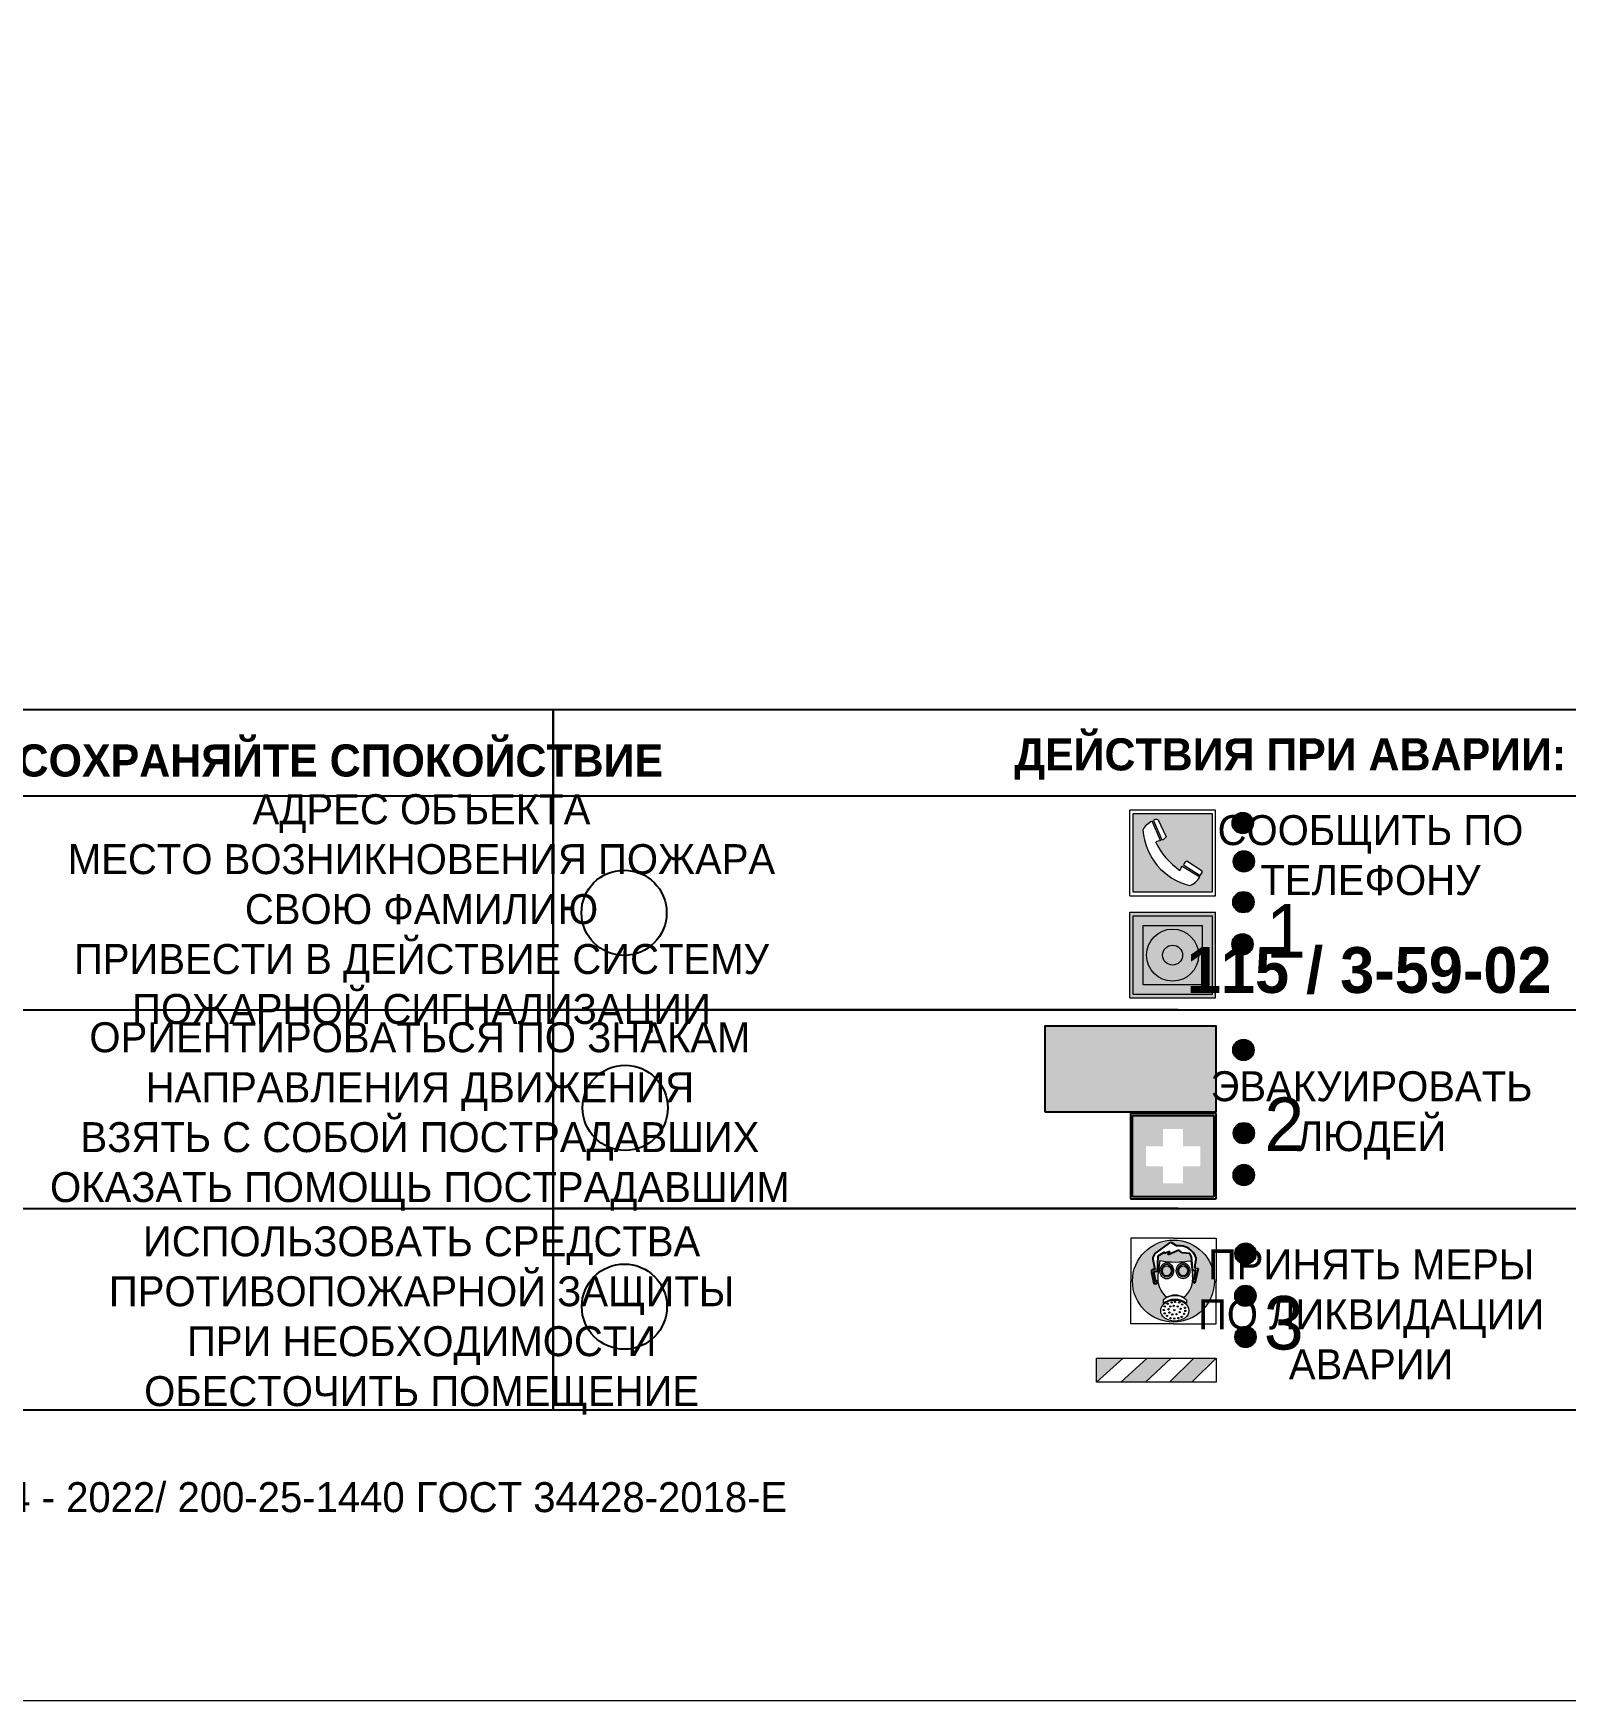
# Model space of a CAD drawing. Header units: millimetres. Extents: x 13114 to 67229, y 22859 to 38520.
# Drawn here: x 17238.6 to 17381.8, y 34764.3 to 34920.1 of the extents above; entities that cross this region are included whole.
import ezdxf

# ---------------------------------------------------------------- set-up
doc = ezdxf.new("R2010")
doc.units = ezdxf.units.MM
doc.styles.add('обычный', font='arial.ttf')

# ---------------------------------------------------------------- blocks, each defined once
blk = doc.blocks.new('A$C38D26F80')
h = blk.add_hatch(color=5)
h.dxf.hatch_style = 1
h.paths.add_polyline_path([(-8.77, -4.48, 1), (-0.19, -4.48, 1)])
h.paths.add_polyline_path([(-6.75, -3.58), (-6.75, -3.31), (-6.62, -3.22), (-6.5, -3.22), (-6.42, -3.3), (-6.39, -3.28), (-6.59, -2.23), (-6.59, -2.01), (-6.38, -1.58), (-4.76, -0.4), (-4.13, -0.79, -0.362848), (-2.1, -2.1, -0.201049), (-2.17, -2.48, 0.085434), (-2.26, -3.13), (-1.9, -3.16), (-2.25, -4.7), (-2.4, -4.59), (-2.43, -4.34), (-2.36, -4.34), (-2.14, -3.34), (-2.47, -3.42), (-2.58, -1.95), (-2.77, -1.58), (-3.58, -1.52), (-3.92, -1.26), (-5.05, -1.73), (-4.87, -1.39), (-5.41, -1.6), (-5.41, -1.46), (-6.13, -1.87), (-6.18, -3.5), (-6.56, -3.47), (-6.37, -4.59), (-6.16, -4.43), (-6.16, -4.66), (-6.36, -4.79), (-6.37, -4.8), (-6.51, -4.76)], flags=16)
h.paths.add_polyline_path([(-6.51, -4.76), (-6.36, -4.79), (-6.37, -4.8)], flags=0)
h.paths.add_polyline_path([(-5.92, -2.34, 0.089508), (-2.67, -2.35), (-2.48, -3.88, -0.268602), (-3.4, -6.18, 0.262449), (-5.2, -6.18, -0.268602), (-6.11, -3.88)], flags=16)
edge = h.paths.add_edge_path(flags=16)
edge.add_ellipse((-5.19, -3.41), major_axis=(0, 0.842), ratio=0.848992, start_angle=0, end_angle=360)
edge = h.paths.add_edge_path(flags=0)
edge.add_ellipse((-5.19, -3.39), major_axis=(0, 0.665), ratio=0.853798, start_angle=0, end_angle=360)
edge = h.paths.add_edge_path(flags=0)
edge.add_ellipse((-5.19, -3.4), major_axis=(0, 0.528), ratio=0.864094, start_angle=0, end_angle=360)
edge = h.paths.add_edge_path(flags=16)
edge.add_ellipse((-3.47, -3.4), major_axis=(0, 0.842), ratio=0.848992, start_angle=0, end_angle=360)
h.paths.add_polyline_path([(-3.13, -6.45), (-3.13, -6.84, 0.383174), (-5.57, -6.85), (-5.57, -6.49, -0.369952)], flags=16)
edge = h.paths.add_edge_path(flags=0)
edge.add_ellipse((-3.47, -3.39), major_axis=(0, 0.665), ratio=0.853798, start_angle=0, end_angle=360)
edge = h.paths.add_edge_path(flags=0)
edge.add_ellipse((-3.47, -3.4), major_axis=(0, 0.528), ratio=0.864094, start_angle=0, end_angle=360)
edge = h.paths.add_edge_path(flags=16)
edge.add_ellipse((-4.34, -7.57), major_axis=(-1.48, 0), ratio=0.744955, start_angle=0, end_angle=360)
h.paths.add_polyline_path([(-5.01, -6.85, -1), (-5.15, -6.85, -1)], flags=0)
h.paths.add_polyline_path([(-5.33, -7.14, -1), (-5.47, -7.14, -1)], flags=0)
h.paths.add_polyline_path([(-4.61, -6.71, -1), (-4.74, -6.71, -1)], flags=16)
h.paths.add_polyline_path([(-5.43, -7.51, -1), (-5.57, -7.51, -1)], flags=0)
h.paths.add_polyline_path([(-4.26, -6.67, -1), (-4.4, -6.67, -1)], flags=16)
h.paths.add_polyline_path([(-4.74, -7.14, -1), (-4.88, -7.14, -1)], flags=0)
h.paths.add_polyline_path([(-4.93, -7.43, -1), (-5.07, -7.43, -1)], flags=0)
h.paths.add_polyline_path([(-4.41, -7.07, -1), (-4.54, -7.07, -1)], flags=0)
h.paths.add_polyline_path([(-5.33, -7.87, -1), (-5.46, -7.87, -1)], flags=0)
h.paths.add_polyline_path([(-3.8, -6.71, -1), (-3.94, -6.71, -1)], flags=16)
h.paths.add_polyline_path([(-4.85, -7.78, -1), (-4.98, -7.78, -1)], flags=0)
h.paths.add_polyline_path([(-3.96, -7.14, -1), (-4.1, -7.14, -1)], flags=0)
h.paths.add_polyline_path([(-4.33, -7.53, -1), (-4.47, -7.53, -1)], flags=0)
h.paths.add_polyline_path([(-5.09, -8.12, -1), (-5.23, -8.12, -1)], flags=0)
h.paths.add_polyline_path([(-3.5, -6.94, -1), (-3.64, -6.94, -1)], flags=0)
h.paths.add_polyline_path([(-4.54, -7.97, -1), (-4.68, -7.97, -1)], flags=0)
h.paths.add_polyline_path([(-3.66, -7.39, -1), (-3.8, -7.39, -1)], flags=0)
h.paths.add_polyline_path([(-4.73, -8.35, -1), (-4.86, -8.35, -1)], flags=0)
h.paths.add_polyline_path([(-4.09, -7.96, -1), (-4.23, -7.96, -1)], flags=0)
h.paths.add_polyline_path([(-3.77, -7.74, -1), (-3.91, -7.74, -1)], flags=0)
h.paths.add_polyline_path([(-3.22, -7.27, -1), (-3.35, -7.27, -1)], flags=0)
h.paths.add_polyline_path([(-4.34, -8.4, -1), (-4.47, -8.4, -1)], flags=0)
h.paths.add_polyline_path([(-3.16, -7.61, -1), (-3.3, -7.61, -1)], flags=0)
h.paths.add_polyline_path([(-3.9, -8.35, -1), (-4.04, -8.35, -1)], flags=0)
h.paths.add_polyline_path([(-3.32, -7.91, -1), (-3.46, -7.91, -1)], flags=0)
h.paths.add_polyline_path([(-3.55, -8.23, -1), (-3.69, -8.23, -1)], flags=0)
at = {"color": 5, "lineweight": 5}
for p, q in [((-4.48, 0), (-8.96, 0)), ((-8.96, 0), (-8.96, -4.48)), ((-4.48, 0), (0, 0)), ((0, 0), (0, -4.48)), ((-6.59, -2.01), (-6.38, -1.58)), ((-6.38, -1.58), (-4.76, -0.4)), ((-5.41, -1.46), (-6.13, -1.87)), ((-4.87, -1.39), (-5.41, -1.6)), ((-5.41, -1.6), (-5.41, -1.46)), ((-3.92, -1.26), (-5.05, -1.73)), ((-5.05, -1.73), (-4.87, -1.39)), ((-4.76, -0.4), (-4.13, -0.79)), ((-3.58, -1.52), (-3.92, -1.26)), ((-2.77, -1.58), (-3.58, -1.52)), ((-2.58, -1.95), (-2.77, -1.58)), ((-6.75, -3.31), (-6.62, -3.22)), ((-6.75, -3.58), (-6.75, -3.31)), ((-6.62, -3.22), (-6.5, -3.22)), ((-6.59, -2.23), (-6.59, -2.01)), ((-6.39, -3.28), (-6.59, -2.23)), ((-6.18, -3.5), (-6.56, -3.47)), ((-6.56, -3.47), (-6.37, -4.59)), ((-6.5, -3.22), (-6.42, -3.3)), ((-6.42, -3.3), (-6.39, -3.28)), ((-6.13, -1.87), (-6.18, -3.5)), ((-5.92, -2.34), (-6.11, -3.88)), ((-2.67, -2.34), (-2.48, -3.88)), ((-2.47, -3.42), (-2.58, -1.95)), ((-2.14, -3.34), (-2.47, -3.42)), ((-2.36, -4.34), (-2.14, -3.34)), ((-1.9, -3.16), (-2.26, -3.13)), ((-2.25, -4.7), (-1.9, -3.16)), ((-8.96, -8.96), (-8.96, -4.48)), ((-6.51, -4.76), (-6.75, -3.58)), ((-6.37, -4.8), (-6.51, -4.76)), ((-6.37, -4.59), (-6.16, -4.43)), ((-6.16, -4.66), (-6.37, -4.8)), ((-6.16, -4.43), (-6.16, -4.66)), ((-2.43, -4.34), (-2.4, -4.59)), ((-2.43, -4.34), (-2.36, -4.34)), ((-2.4, -4.59), (-2.25, -4.7)), ((0, -8.96), (0, -4.48)), ((-5.57, -6.49), (-5.57, -6.85)), ((-3.13, -6.45), (-3.13, -6.84)), ((-4.48, -8.96), (-8.96, -8.96)), ((-4.48, -8.96), (0, -8.96))]:
    blk.add_line(p, q, dxfattribs=at)
at = {"color": 5}
for p, q in [((-6.59, -2.01), (-6.38, -1.58)), ((-6.38, -1.58), (-4.76, -0.4)), ((-5.41, -1.46), (-6.13, -1.87)), ((-4.87, -1.39), (-5.41, -1.6)), ((-5.41, -1.6), (-5.41, -1.46)), ((-3.92, -1.26), (-5.05, -1.73)), ((-5.05, -1.73), (-4.87, -1.39)), ((-4.76, -0.4), (-4.13, -0.79)), ((-3.58, -1.52), (-3.92, -1.26)), ((-2.77, -1.58), (-3.58, -1.52)), ((-2.58, -1.95), (-2.77, -1.58)), ((-6.75, -3.31), (-6.62, -3.22)), ((-6.75, -3.58), (-6.75, -3.31)), ((-6.62, -3.22), (-6.5, -3.22)), ((-6.59, -2.23), (-6.59, -2.01)), ((-6.39, -3.28), (-6.59, -2.23)), ((-6.18, -3.5), (-6.56, -3.47)), ((-6.56, -3.47), (-6.37, -4.59)), ((-6.5, -3.22), (-6.42, -3.3)), ((-6.42, -3.3), (-6.39, -3.28)), ((-6.13, -1.87), (-6.18, -3.5)), ((-2.47, -3.42), (-2.58, -1.95)), ((-2.14, -3.34), (-2.47, -3.42)), ((-2.36, -4.34), (-2.14, -3.34)), ((-2.26, -3.13), (-1.9, -3.16)), ((-1.9, -3.16), (-2.25, -4.7)), ((-6.51, -4.76), (-6.75, -3.58)), ((-6.37, -4.8), (-6.51, -4.76)), ((-6.36, -4.79), (-6.51, -4.76)), ((-6.37, -4.59), (-6.16, -4.43)), ((-6.16, -4.66), (-6.37, -4.8)), ((-6.16, -4.66), (-6.36, -4.79)), ((-6.16, -4.43), (-6.16, -4.66)), ((-2.4, -4.59), (-2.43, -4.34)), ((-2.43, -4.34), (-2.36, -4.34)), ((-2.25, -4.7), (-2.4, -4.59))]:
    blk.add_line(p, q, dxfattribs=at)
at = {"color": 5, "lineweight": 5}
for centre, radius in [((-4.48, -4.48), 4.29), ((-5.08, -6.85), 0.0678), ((-4.67, -6.71), 0.0678), ((-4.33, -6.67), 0.0678), ((-3.87, -6.71), 0.0678), ((-3.57, -6.94), 0.0678), ((-5.5, -7.51), 0.0678), ((-5.4, -7.14), 0.0678), ((-5.4, -7.87), 0.0678), ((-5.16, -8.12), 0.0678), ((-5, -7.43), 0.0678), ((-4.91, -7.78), 0.0678), ((-4.81, -7.14), 0.0678), ((-4.79, -8.35), 0.0678), ((-4.61, -7.97), 0.0678), ((-4.47, -7.07), 0.0678), ((-4.4, -7.53), 0.0678), ((-4.4, -8.4), 0.0678), ((-4.16, -7.96), 0.0678), ((-4.03, -7.14), 0.0678), ((-3.97, -8.35), 0.0678), ((-3.84, -7.74), 0.0678), ((-3.73, -7.39), 0.0678), ((-3.62, -8.23), 0.0678), ((-3.39, -7.91), 0.0678), ((-3.28, -7.27), 0.0678), ((-3.23, -7.61), 0.0678)]:
    blk.add_circle(centre, radius, dxfattribs=at)
at = {"color": 5}
for centre, radius, start, end in [((-3.89, -2.66), 1.88, 17.387, 97.1599), ((-0.35, -3.07), 1.91, 162.2553, 181.7878), ((-2.6, -2.2), 0.511, 326.3906, 11.8614)]:
    blk.add_arc(centre, radius, start, end, dxfattribs=at)
at = {"color": 5, "lineweight": 5}
for centre, radius, start, end in [((-4.28, 6.66), 9.15, 259.6987, 280.1569), ((-0.47, -3.05), 1.79, 161.5846, 182.4584), ((-2.6, -2.2), 0.513, 326.4781, 11.7739), ((-3.66, -4.24), 2.47, 171.573, 231.7124), ((-4.93, -4.24), 2.47, 308.2876, 8.427), ((-4.33, -7.88), 1.87, 50.358, 131.5662), ((-4.34, -8.2), 1.82, 48.4943, 132.3565), ((-4.3, -7.78), 1.83, 60.5889, 119.4111)]:
    blk.add_arc(centre, radius, start, end, dxfattribs=at)
for centre, major_axis, ratio in [((-5.19, -3.41), (0, 0.842), 0.848992), ((-5.19, -3.39), (0, 0.665), 0.853798), ((-5.19, -3.4), (0, 0.528), 0.864094), ((-3.47, -3.4), (0, 0.842), 0.848992), ((-3.47, -3.39), (0, 0.665), 0.853798), ((-3.47, -3.4), (0, 0.528), 0.864094), ((-4.34, -7.57), (-1.48, 0), 0.744955)]:
    blk.add_ellipse(centre, major_axis=major_axis, ratio=ratio, dxfattribs=at)
blk = doc.blocks.new('A$C47DD6509')
at = {"lineweight": 5}
for points in [[(-8.69, 0), (-11.19, 0), (-11.19, -2.22)], [(-4.22, 0), (-6.45, 0), (-8.91, -2.22), (-6.61, -2.22)], [(0, 0), (-2.09, 0), (-4.36, -2.22), (-2.29, -2.22)]]:
    blk.add_hatch(color=242, dxfattribs=at).paths.add_polyline_path(points)
at = {"color": 242, "lineweight": 5}
for p, q in [((-11.19, -2.22), (-8.69, 0)), ((-11.19, -2.22), (-11.19, 0)), ((-11.19, 0), (-8.69, 0)), ((-11.19, 0), (0, 0)), ((-8.91, -2.22), (-6.45, 0)), ((-6.61, -2.22), (-4.22, 0)), ((-4.36, -2.22), (-2.09, 0)), ((-2.29, -2.22), (0, 0)), ((0, 0), (0, -2.22)), ((0, -2.22), (-11.19, -2.22))]:
    blk.add_line(p, q, dxfattribs=at)
blk = doc.blocks.new('A$C32E8229D')
at = {"true_color": 0xffffff}
blk.add_hatch(color=7, dxfattribs=at).paths.add_polyline_path([(0, 0), (0, -8), (16, -8), (16, 0)])
h = blk.add_hatch(color=126)
h.paths.add_polyline_path([(0.2, -0.2), (15.8, -0.2), (15.8, -7.8), (0.2, -7.8)])
h.paths.add_polyline_path([(13.49, -2.05), (12.08, -2.05), (11.37, -2.63, 0.162397), (11.29, -2.84), (11.29, -3.63), (10.35, -3.63), (10.35, -4.05), (11.68, -4.05), (11.68, -3.48), (12.26, -4.28), (11.29, -5.1), (11.29, -6.78), (11.85, -6.78), (11.85, -5.44), (12.8, -4.64), (12.8, -5.94), (14.46, -5.94), (14.46, -5.39), (13.45, -5.39), (13.45, -3.97), (12.46, -2.59), (13.15, -2.59), (13.69, -3.34), (14.18, -3)], flags=16)
h.paths.add_polyline_path([(10.74, -1.82, 1), (11.8, -1.82, 1)], flags=16)
h.paths.add_polyline_path([(9.39, -3.59), (5.99, -3.59), (6.56, -3.03), (5.91, -3.03), (5.1, -3.83), (5.91, -4.64), (6.56, -4.64), (5.99, -4.09), (9.39, -4.09)], flags=16)
h.paths.add_polyline_path([(4.29, -1.08), (1.72, -1.08), (1.72, -6.6), (4.29, -6.6)], flags=16)
at = {"color": 126}
blk.add_lwpolyline([(16, -8), (0, -8), (0, 0), (16, 0)], close=True, dxfattribs=at)
blk = doc.blocks.new('A$C18900ED3')
h = blk.add_hatch(color=126)
h.paths.add_polyline_path([(-0.18, -0.18), (-7.02, -0.18), (-7.02, -7.02), (-0.18, -7.02)])
h.paths.add_polyline_path([(-5.89, -4.46), (-5.89, -2.77), (-4.46, -2.77), (-4.46, -1.31), (-2.77, -1.31), (-2.77, -2.77), (-1.33, -2.77), (-1.33, -4.46), (-2.77, -4.46), (-2.77, -5.89), (-4.46, -5.89), (-4.46, -4.46)], flags=16)
at = {"color": 126}
for p, q in [((-7.2, 0), (-7.2, -7.2)), ((0, 0), (-7.2, 0)), ((0, -7.2), (0, 0)), ((-7.02, -7.02), (-7.02, -0.18)), ((-7.02, -0.18), (-0.18, -0.18)), ((-0.18, -0.18), (-0.18, -7.02)), ((-7.2, -7.2), (0, -7.2)), ((-0.18, -7.02), (-7.02, -7.02))]:
    blk.add_line(p, q, dxfattribs=at)
blk = doc.blocks.new('A$C456E1F9C')
at = {"lineweight": 5}
h = blk.add_hatch(color=242, dxfattribs=at)
h.paths.add_polyline_path([(0.51, -1.47), (0.51, -13.26), (12.29, -13.26), (12.29, -1.47)])
h.paths.add_polyline_path([(5.42, -4.95, -0.254479), (4.78, -5.4), (3.52, -2.53, -0.209735), (4.23, -2.4)], flags=16)
h.paths.add_polyline_path([(8.53, -8.6), (10.87, -10.17), (10.54, -10.76), (8.03, -9.13, -0.192251)], flags=16)
h.paths.add_polyline_path([(4.61, -5.49, 0.005518), (3.87, -5.72, 0.128647), (7.49, -10.01, 0.00809), (7.83, -9.33), (10.47, -10.97, -0.16736), (8.99, -12.25, -0.327862), (1.95, -3.95, -0.166952), (3.36, -2.62)], flags=16)
at = {"color": 242, "lineweight": 5}
for p, q in [((0, -13.77), (0, -0.97)), ((12.8, -0.97), (0, -0.97)), ((4.23, -2.4), (5.42, -4.95)), ((12.8, -13.77), (12.8, -0.97)), ((4.61, -5.49), (3.36, -2.62)), ((3.52, -2.53), (4.78, -5.4)), ((7.83, -9.33), (10.47, -10.97)), ((8.03, -9.13), (10.54, -10.76)), ((10.81, -10.12), (8.53, -8.6)), ((10.54, -10.76), (10.8, -10.3)), ((10.8, -10.3), (10.81, -10.12)), ((0, -13.77), (12.8, -13.77))]:
    blk.add_line(p, q, dxfattribs=at)
blk.add_lwpolyline([(0.51, -1.47), (12.29, -1.47), (12.29, -13.26), (0.51, -13.26)], close=True, dxfattribs=at)
for centre, radius, start, end in [((4.02, -3.27), 0.891, 76.3284, 123.7092), ((4.59, -5.34), 2.99, 114.2845, 152.1974), ((11.12, -3.31), 9.19, 183.9915, 256.6009), ((4.68, -4.59), 0.824, 276.9621, 334.0723), ((14.98, -39.1), 35.17, 107.1487, 108.4135), ((13.86, -0.94), 11.08, 205.5536, 234.8762), ((-13.31, 0.8), 23.44, 332.5487, 334.4027), ((8.94, -9.5), 0.989, 114.4092, 157.9388), ((7.87, -9.46), 3, 291.9291, 329.9329)]:
    blk.add_arc(centre, radius, start, end, dxfattribs=at)
blk = doc.blocks.new('A$C54414219')
at = {"true_color": 0xffffff}
h = blk.add_hatch(color=7, dxfattribs=at)
h.paths.add_polyline_path([(2.39, -9.45), (2.39, -18.3), (11.23, -18.3), (11.23, -9.45)], flags=0)
h.paths.add_polyline_path([(10.71, -13.87, -1), (2.92, -13.87, -1)], flags=0)
h.paths.add_polyline_path([(8.3, -13.87, -1), (5.33, -13.87, -1)], flags=0)
h.paths.add_polyline_path([(0.41, -7.47), (0.41, -20.27), (13.21, -20.27), (13.21, -7.47)])
h.paths.add_polyline_path([(0.92, -19.77), (12.71, -19.77), (12.71, -7.98), (0.92, -7.98)], flags=16)
h.paths.add_polyline_path([(11.23, -9.45), (11.23, -18.3), (2.39, -18.3), (2.39, -9.45)], flags=0)
at = {"lineweight": 5}
h = blk.add_hatch(color=242, dxfattribs=at)
h.paths.add_polyline_path([(12.71, -7.98), (0.92, -7.98), (0.92, -19.77), (12.71, -19.77)])
h.paths.add_polyline_path([(11.23, -18.3), (2.39, -18.3), (2.39, -9.45), (11.23, -9.45)], flags=16)
h.paths.add_polyline_path([(10.71, -13.87, -1), (2.92, -13.87, -1)], flags=0)
h.paths.add_polyline_path([(8.3, -13.87, -1), (5.33, -13.87, -1)], flags=0)
at = {"true_color": 0xffffff}
h = blk.add_hatch(color=7, dxfattribs=at)
h.paths.add_polyline_path([(2.39, -9.45), (2.39, -18.3), (11.23, -18.3), (11.23, -9.45)])
h.paths.add_polyline_path([(10.71, -13.87, -1), (2.92, -13.87, -1)], flags=16)
h.paths.add_polyline_path([(8.3, -13.87, -1), (5.33, -13.87, -1)], flags=0)
at = {"lineweight": 5}
h = blk.add_hatch(color=242, dxfattribs=at)
h.paths.add_polyline_path([(2.92, -13.87, 1), (10.71, -13.87, 1)])
h.paths.add_polyline_path([(8.3, -13.87, -1), (5.33, -13.87, -1)], flags=16)
at = {"color": 242, "lineweight": 5}
for p, q in [((0.41, -20.27), (0.41, -7.47)), ((0.41, -7.47), (13.21, -7.47)), ((0.41, -7.47), (13.21, -7.47)), ((13.21, -20.27), (13.21, -7.47)), ((0.41, -20.27), (13.21, -20.27))]:
    blk.add_line(p, q, dxfattribs=at)
for points in [[(0.92, -7.98), (12.71, -7.98), (12.71, -19.77), (0.92, -19.77)], [(2.39, -9.45), (11.23, -9.45), (11.23, -18.3), (2.39, -18.3)]]:
    blk.add_lwpolyline(points, close=True, dxfattribs=at)
for radius in [3.89, 1.49]:
    blk.add_circle((6.81, -13.87), radius, dxfattribs=at)

msp = doc.modelspace()

# ---------------------------------------------------------------- hatches: boundary and pattern name
at = {"lineweight": 0}
h = msp.add_hatch(color=256, dxfattribs=at)
h.dxf.hatch_style = 1
h.paths.add_polyline_path([(17350.67, 34846.28, 1), (17352.6, 34846.28, 1)])
h = msp.add_hatch(color=256, dxfattribs=at)
h.dxf.hatch_style = 1
h.paths.add_polyline_path([(17350.77, 34842.7, 1), (17352.7, 34842.7, 1)])
h = msp.add_hatch(color=256, dxfattribs=at)
h.dxf.hatch_style = 1
h.paths.add_polyline_path([(17350.73, 34838.89, 1), (17352.66, 34838.89, 1)])
h = msp.add_hatch(color=256, dxfattribs=at)
h.dxf.hatch_style = 1
h.paths.add_polyline_path([(17350.65, 34834.96, 1), (17352.58, 34834.96, 1)])
h = msp.add_hatch(color=256, dxfattribs=at)
h.dxf.hatch_style = 1
h.paths.add_polyline_path([(17350.73, 34825.08, 1), (17352.67, 34825.08, 1)])
h = msp.add_hatch(color=256, dxfattribs=at)
h.dxf.hatch_style = 1
h.paths.add_polyline_path([(17350.77, 34817.3, 1), (17352.71, 34817.3, 1)])
h = msp.add_hatch(color=256, dxfattribs=at)
h.dxf.hatch_style = 1
h.paths.add_polyline_path([(17350.77, 34813.39, 1), (17352.7, 34813.39, 1)])
h = msp.add_hatch(color=256, dxfattribs=at)
h.dxf.hatch_style = 1
h.paths.add_polyline_path([(17350.92, 34806.04, 1), (17352.86, 34806.04, 1)])
h = msp.add_hatch(color=256, dxfattribs=at)
h.dxf.hatch_style = 1
h.paths.add_polyline_path([(17350.92, 34802.1, 1), (17352.85, 34802.1, 1)])
h = msp.add_hatch(color=256, dxfattribs=at)
h.dxf.hatch_style = 1
h.paths.add_polyline_path([(17350.92, 34798.26, 1), (17352.85, 34798.26, 1)])

# ---------------------------------------------------------------- linework, layer by layer
at = {"color": 5, "lineweight": 0}
msp.add_lwpolyline([(17118.06, 34764.27), (17718.06, 34764.27), (17718.06, 35159.27), (17118.06, 35159.27)], close=True, dxfattribs=at)
for points in [[(17143.42, 34848.82), (17287.19, 34848.82), (17287.19, 34856.87), (17143.42, 34856.87)], [(17287.19, 34848.82), (17430.95, 34848.82), (17430.95, 34856.87), (17287.19, 34856.87)], [(17143.42, 34848.82), (17287.19, 34848.82), (17287.19, 34791.42), (17143.42, 34791.42)], [(17287.19, 34848.82), (17430.95, 34848.82), (17430.95, 34791.42), (17287.19, 34791.42)]]:
    msp.add_lwpolyline(points, close=True)
for points in [[(17201.84, 34828.83), (17143.42, 34828.83), (17287.19, 34828.83)], [(17345.6, 34828.83), (17287.19, 34828.83), (17430.95, 34828.83)], [(17201.84, 34810.25), (17143.42, 34810.25), (17287.19, 34810.25)], [(17345.6, 34810.25), (17287.19, 34810.25), (17430.95, 34810.25)]]:
    msp.add_lwpolyline(points)
for centre, radius in [((17351.63, 34846.28), 0.966), ((17351.74, 34842.7), 0.966), ((17293.81, 34837.9), 3.98), ((17351.7, 34838.89), 0.966), ((17351.61, 34834.96), 0.966), ((17351.7, 34825.08), 0.966), ((17293.91, 34819.67), 3.98), ((17351.74, 34817.3), 0.966), ((17351.73, 34813.39), 0.966), ((17351.89, 34806.04), 0.966), ((17293.84, 34801.09), 3.98), ((17351.88, 34802.1), 0.966), ((17351.89, 34798.26), 0.966)]:
    msp.add_circle(centre, radius)

# ---------------------------------------------------------------- block references
for name, p, xscale, yscale, zscale in [('A$C456E1F9C', (17341.08, 34848.1), 0.625, 0.625, 0.625), ('A$C54414219', (17340.82, 34842.61), 0.625, 0.625, 0.625), ('A$C18900ED3', (17349.14, 34819.15), 1.111111111007631, 1.111111111007631, 1.111111111007631), ('A$C38D26F80', (17349.16, 34807.48), 0.8928571427240968, 0.8928571427240968, 0.8928571427240968)]:
    msp.add_blockref(name, p, dxfattribs=dict(xscale=xscale, yscale=yscale, zscale=zscale))
at = {"xscale": -1}
msp.add_blockref('A$C32E8229D', (17349.14, 34827.3), dxfattribs=at)
at = {"color": 242, "true_color": 0xc1121c}
msp.add_blockref('A$C47DD6509', (17349.16, 34796.26), dxfattribs=at)

# ---------------------------------------------------------------- texts
at = {"lineweight": 0, "attachment_point": 5, "style": 'обычный'}
for s, insert, char_height, width in [('{\\fProxima Nova Rg|b1|i0|c204|p2;ДЕЙСТВИЯ ПРИ АВАРИИ: СОХРАНЯЙТЕ СПОКОЙСТВИЕ\\H1.6644x; }', (17386.8, 34852.27), 3, 175.1736), ('{\\fProxima Nova Rg|b1|i0|c204|p2;ДЕЙСТВИЯ ПРИ ПОЖАРЕ: СОХРАНЯЙТЕ СПОКОЙСТВИЕ\\H1.6644x; }', (17240.58, 34851.7), 3, 175.1736), ('\\pi-8.4,l8.4,t8.4;{\\fProxima Nova Rg|b0|i0|c204|p2;АДРЕС ОБЪЕКТА\\PМЕСТО ВОЗНИКНОВЕНИЯ ПОЖАРА \\PСВОЮ ФАМИЛИЮ\\PПРИВЕСТИ В ДЕЙСТВИЕ СИСТЕМУ \\PПОЖАРНОЙ СИГНАЛИЗАЦИИ}', (17274.88, 34837.84), 2.8, 126.6484), ('{\\fProxima Nova Rg|b0|i0|c204|p2;СООБЩИТЬ ПО \\PТЕЛЕФОНУ}', (17363.57, 34843.27), 2.8, 126.6484), ('{\\fProxima Nova Rg|b0|i0|c204|p2;1\\H1.1667x; }', (17355.67, 34836.21), 5, 126.6484), ('{\\fProxima Nova Rg|b1|i0|c0|p2;\\H1.0714x;115 / 3-59-02\\H1.2822x; }', (17363.45, 34832.49), 4, 126.6484), ('\\pi-8.4,l8.4,t8.4;{\\fProxima Nova Rg|b0|i0|c204|p2;ОРИЕНТИРОВАТЬСЯ ПО ЗНАКАМ \\PНАПРАВЛЕНИЯ ДВИЖЕНИЯ\\PВЗЯТЬ С СОБОЙ ПОСТРАДАВШИХ\\PОКАЗАТЬ ПОМОЩЬ ПОСТРАДАВШИМ}', (17274.73, 34818.86), 2.8, 126.6484), ('{\\fProxima Nova Rg|b0|i0|c204|p2;ЭВАКУИРОВАТЬ \\PЛЮДЕЙ}', (17363.67, 34818.95), 2.8, 126.6484), ('{\\fProxima Nova Rg|b0|i0|c204|p2;2\\H1.1967x; }', (17355.52, 34818.13), 5, 126.6484), ('\\pi-8.4,l8.4,t8.4;{\\fProxima Nova Rg|b0|i0|c204|p2;ИСПОЛЬЗОВАТЬ СРЕДСТВА \\PПРОТИВОПОЖАРНОЙ ЗАЩИТЫ \\PПРИ НЕОБХОДИМОСТИ \\PОБЕСТОЧИТЬ ПОМЕЩЕНИЕ}', (17274.89, 34799.79), 2.8, 126.6484), ('{\\fProxima Nova Rg|b0|i0|c204|p2;ПРИНЯТЬ МЕРЫ \\PПО ЛИКВИДАЦИИ \\PАВАРИИ}', (17363.63, 34800.37), 2.8, 126.6484), ('{\\fProxima Nova Rg|b0|i0|c204|p2;3\\H1.1967x; }', (17355.46, 34799.55), 5, 126.6484), ('\\pi-8.4,l8.4,t8.4;{\\fProxima Nova Rg|b0|i0|c204|p2;ИЗГОТОВИТЕЛЬ: ИП АНДРЕЕВ А. А.\\fProxima Nova Rg|b0|i0|c0|p2; \\fProxima Nova Rg|b0|i0|c204|p2;ФП-24 - 2022/ 200-25-1440 ГОСТ 34428-2018-Е\\H1.2266x; }', (17235.02, 34782.88), 2.8, 191.3484)]:
    msp.add_mtext(s, dxfattribs=dict(at, insert=insert, char_height=char_height, width=width))

doc.saveas('drawing.dxf')
